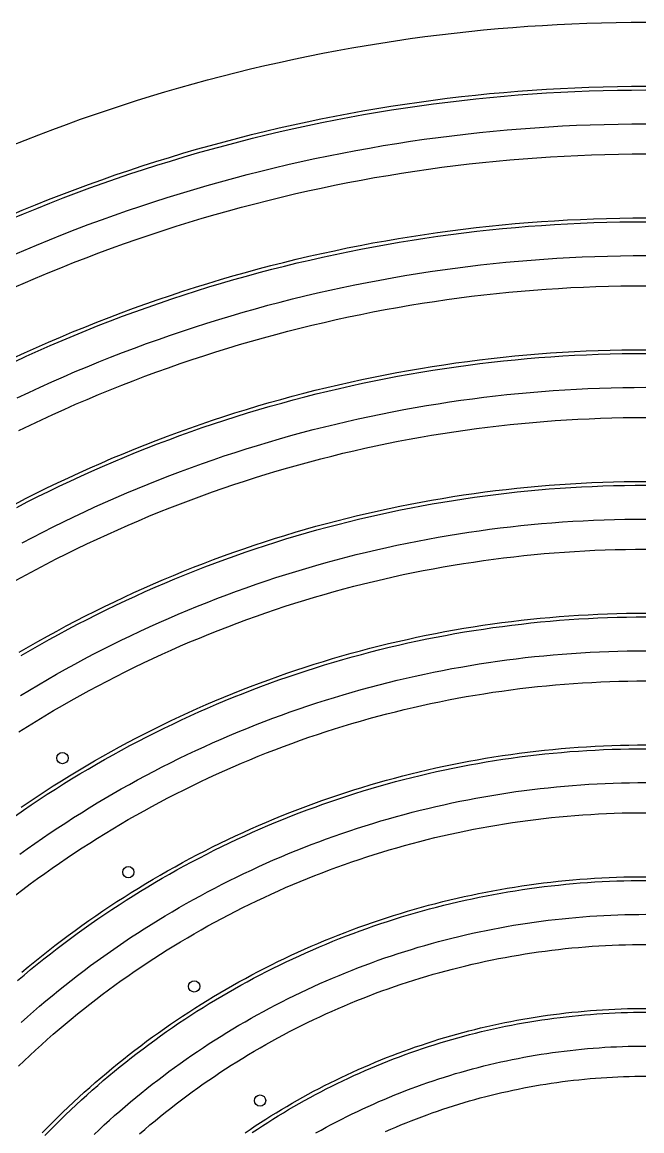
# Model space of a CAD drawing. Header units: metres. Extents: x 10 to 1210, y 10 to 2773.
# Drawn here: x 294.3 to 458.9, y 1537.5 to 1832 of the extents above; entities that cross this region are included whole.
import ezdxf

# ---------------------------------------------------------------- set-up
doc = ezdxf.new("R2010")
doc.units = ezdxf.units.M
for name, color, linetype in [('ACIKLIK', 5, 'Continuous'), ('ASKI_DELIK', 6, 'Continuous'), ('CAM_SABLON', 4, 'Continuous'), ('DIS_KENAR_V91_Z3', 1, 'Continuous'), ('LAMBA_T4_Z4', 3, 'Continuous')]:
    doc.layers.add(name, color=color, linetype=linetype)

msp = doc.modelspace()

# ---------------------------------------------------------------- linework, layer by layer
at = {"layer": 'ACIKLIK'}
for points in [[(291.33, 1769.92), (294.72, 1771.37), (298.13, 1772.8), (301.54, 1774.2), (304.97, 1775.57), (308.41, 1776.9), (311.86, 1778.21), (315.33, 1779.49), (318.8, 1780.74), (322.28, 1781.95), (325.78, 1783.14), (329.29, 1784.3), (332.8, 1785.42), (336.33, 1786.52), (339.86, 1787.58), (343.41, 1788.61), (346.96, 1789.62), (350.52, 1790.59), (354.09, 1791.53), (357.67, 1792.43), (361.25, 1793.31), (364.85, 1794.16), (368.45, 1794.97), (372.05, 1795.76), (375.67, 1796.51), (379.29, 1797.23), (382.91, 1797.92), (386.55, 1798.57), (390.18, 1799.2), (393.83, 1799.79), (397.48, 1800.35), (401.13, 1800.88), (404.79, 1801.38), (408.45, 1801.85), (412.12, 1802.28), (415.78, 1802.68), (419.46, 1803.05), (423.13, 1803.39), (426.81, 1803.7), (430.49, 1803.97), (434.18, 1804.21), (437.86, 1804.42), (441.55, 1804.6), (445.24, 1804.74), (448.93, 1804.85), (452.62, 1804.94), (456.31, 1804.98), (460, 1805)], [(292.96, 1732.2), (296.02, 1733.65), (299.1, 1735.06), (302.19, 1736.46), (305.29, 1737.82), (308.4, 1739.16), (311.52, 1740.47), (314.65, 1741.75), (317.8, 1743), (320.95, 1744.23), (324.12, 1745.43), (327.3, 1746.6), (330.48, 1747.74), (333.68, 1748.86), (336.89, 1749.95), (340.1, 1751.01), (343.33, 1752.04), (346.56, 1753.05), (349.8, 1754.02), (353.05, 1754.97), (356.31, 1755.89), (359.58, 1756.78), (362.85, 1757.64), (366.13, 1758.47), (369.42, 1759.28), (372.72, 1760.06), (376.02, 1760.8), (379.33, 1761.52), (382.65, 1762.21), (385.97, 1762.87), (389.29, 1763.5), (392.62, 1764.11), (395.96, 1764.68), (399.3, 1765.22), (402.65, 1765.74), (406, 1766.22), (409.36, 1766.68), (412.71, 1767.11), (416.08, 1767.51), (419.44, 1767.87), (422.81, 1768.21), (426.18, 1768.52), (429.56, 1768.8), (432.93, 1769.05), (436.31, 1769.28), (439.69, 1769.47), (443.08, 1769.63), (446.46, 1769.76), (449.84, 1769.87), (453.23, 1769.94), (456.61, 1769.98), (460, 1770)], [(294.28, 1693.68), (297, 1695.11), (299.74, 1696.53), (302.49, 1697.91), (305.26, 1699.27), (308.03, 1700.61), (310.82, 1701.93), (313.61, 1703.22), (316.42, 1704.48), (319.24, 1705.72), (322.07, 1706.94), (324.91, 1708.13), (327.76, 1709.3), (330.63, 1710.44), (333.5, 1711.55), (336.38, 1712.65), (339.27, 1713.71), (342.17, 1714.75), (345.07, 1715.77), (347.99, 1716.76), (350.92, 1717.72), (353.85, 1718.66), (356.79, 1719.58), (359.74, 1720.46), (362.7, 1721.33), (365.66, 1722.16), (368.64, 1722.97), (371.62, 1723.76), (374.6, 1724.51), (377.59, 1725.25), (380.59, 1725.95), (383.6, 1726.63), (386.61, 1727.29), (389.62, 1727.91), (392.64, 1728.51), (395.67, 1729.09), (398.7, 1729.64), (401.74, 1730.16), (404.78, 1730.65), (407.82, 1731.12), (410.87, 1731.56), (413.92, 1731.98), (416.98, 1732.37), (420.04, 1732.73), (423.1, 1733.07), (426.17, 1733.37), (429.23, 1733.66), (432.3, 1733.91), (435.38, 1734.14), (438.45, 1734.34), (441.53, 1734.52), (444.6, 1734.66), (447.68, 1734.78), (450.76, 1734.88), (453.84, 1734.95), (456.92, 1734.99), (460, 1735)], [(293.85, 1653.14), (296.22, 1654.58), (298.6, 1656), (301, 1657.4), (303.41, 1658.77), (305.83, 1660.13), (308.26, 1661.46), (310.71, 1662.78), (313.16, 1664.07), (315.63, 1665.34), (318.11, 1666.59), (320.6, 1667.82), (323.1, 1669.02), (325.61, 1670.21), (328.13, 1671.37), (330.66, 1672.51), (333.2, 1673.62), (335.75, 1674.72), (338.31, 1675.79), (340.88, 1676.84), (343.45, 1677.87), (346.04, 1678.88), (348.63, 1679.86), (351.24, 1680.82), (353.85, 1681.76), (356.47, 1682.67), (359.1, 1683.57), (361.73, 1684.44), (364.38, 1685.28), (367.03, 1686.1), (369.68, 1686.9), (372.35, 1687.68), (375.02, 1688.43), (377.7, 1689.16), (380.38, 1689.87), (383.07, 1690.55), (385.76, 1691.21), (388.47, 1691.85), (391.17, 1692.46), (393.88, 1693.05), (396.6, 1693.62), (399.32, 1694.16), (402.05, 1694.67), (404.78, 1695.17), (407.51, 1695.64), (410.25, 1696.08), (413, 1696.51), (415.74, 1696.9), (418.49, 1697.28), (421.25, 1697.63), (424, 1697.96), (426.76, 1698.26), (429.52, 1698.54), (432.28, 1698.79), (435.05, 1699.02), (437.82, 1699.23), (440.59, 1699.41), (443.36, 1699.56), (446.13, 1699.7), (448.9, 1699.81), (451.68, 1699.89), (454.45, 1699.95), (457.22, 1699.99), (460, 1700)], [(293.66, 1610.95), (295.66, 1612.39), (297.68, 1613.82), (299.71, 1615.23), (301.75, 1616.62), (303.8, 1617.99), (305.87, 1619.34), (307.94, 1620.68), (310.03, 1622), (312.13, 1623.3), (314.24, 1624.58), (316.37, 1625.84), (318.5, 1627.08), (320.64, 1628.31), (322.8, 1629.52), (324.96, 1630.71), (327.14, 1631.87), (329.33, 1633.02), (331.52, 1634.15), (333.73, 1635.27), (335.94, 1636.36), (338.17, 1637.43), (340.4, 1638.48), (342.64, 1639.52), (344.89, 1640.53), (347.15, 1641.53), (349.42, 1642.5), (351.7, 1643.46), (353.99, 1644.39), (356.28, 1645.31), (358.58, 1646.2), (360.89, 1647.08), (363.21, 1647.93), (365.53, 1648.77), (367.86, 1649.58), (370.2, 1650.38), (372.55, 1651.15), (374.9, 1651.9), (377.26, 1652.63), (379.62, 1653.35), (381.99, 1654.04), (384.37, 1654.71), (386.75, 1655.36), (389.14, 1655.99), (391.54, 1656.59), (393.94, 1657.18), (396.34, 1657.75), (398.75, 1658.29), (401.16, 1658.82), (403.58, 1659.32), (406, 1659.8), (408.43, 1660.26), (410.86, 1660.7), (413.29, 1661.12), (415.73, 1661.52), (418.17, 1661.89), (420.61, 1662.25), (423.06, 1662.58), (425.51, 1662.89), (427.96, 1663.18), (430.42, 1663.45), (432.88, 1663.7), (435.33, 1663.92), (437.8, 1664.13), (440.26, 1664.31), (442.72, 1664.47), (445.19, 1664.61), (447.66, 1664.73), (450.12, 1664.83), (452.59, 1664.9), (455.06, 1664.96), (457.53, 1664.99), (460, 1665)], [(294.06, 1566.3), (295.67, 1567.74), (297.3, 1569.17), (298.94, 1570.58), (300.59, 1571.98), (302.25, 1573.36), (303.93, 1574.73), (305.62, 1576.09), (307.32, 1577.43), (309.03, 1578.75), (310.75, 1580.06), (312.48, 1581.36), (314.23, 1582.64), (315.99, 1583.9), (317.75, 1585.15), (319.53, 1586.38), (321.32, 1587.6), (323.12, 1588.8), (324.93, 1589.99), (326.75, 1591.16), (328.58, 1592.32), (330.42, 1593.45), (332.27, 1594.58), (334.13, 1595.68), (336, 1596.77), (337.88, 1597.85), (339.77, 1598.91), (341.66, 1599.95), (343.57, 1600.97), (345.49, 1601.98), (347.41, 1602.97), (349.34, 1603.94), (351.28, 1604.9), (353.23, 1605.84), (355.19, 1606.76), (357.16, 1607.67), (359.13, 1608.56), (361.11, 1609.43), (363.1, 1610.28), (365.09, 1611.12), (367.1, 1611.94), (369.11, 1612.74), (371.12, 1613.53), (373.15, 1614.29), (375.18, 1615.04), (377.22, 1615.77), (379.26, 1616.49), (381.31, 1617.18), (383.36, 1617.86), (385.43, 1618.52), (387.49, 1619.16), (389.56, 1619.79), (391.64, 1620.39), (393.72, 1620.98), (395.81, 1621.55), (397.91, 1622.1), (400, 1622.63), (402.11, 1623.15), (404.21, 1623.64), (406.32, 1624.12), (408.44, 1624.58), (410.56, 1625.02), (412.68, 1625.44), (414.81, 1625.85), (416.94, 1626.23), (419.07, 1626.6), (421.2, 1626.95), (423.34, 1627.28), (425.49, 1627.59), (427.63, 1627.88), (429.78, 1628.15), (431.93, 1628.41), (434.08, 1628.64), (436.23, 1628.86), (438.39, 1629.06), (440.54, 1629.24), (442.7, 1629.4), (444.86, 1629.54), (447.02, 1629.66), (449.18, 1629.76), (451.34, 1629.85), (453.51, 1629.91), (455.67, 1629.96), (457.84, 1629.99), (460, 1630)], [(313.38, 1536.5), (314.73, 1537.78), (316.1, 1539.04), (317.48, 1540.29), (318.86, 1541.53), (320.26, 1542.75), (321.67, 1543.97), (323.09, 1545.17), (324.52, 1546.36), (325.95, 1547.53), (327.4, 1548.7), (328.86, 1549.85), (330.33, 1550.98), (331.81, 1552.11), (333.3, 1553.22), (334.8, 1554.32), (336.31, 1555.41), (337.83, 1556.48), (339.36, 1557.54), (340.89, 1558.58), (342.44, 1559.62), (343.99, 1560.64), (345.56, 1561.64), (347.13, 1562.63), (348.71, 1563.61), (350.3, 1564.58), (351.89, 1565.53), (353.5, 1566.46), (355.11, 1567.39), (356.74, 1568.29), (358.37, 1569.19), (360, 1570.07), (361.65, 1570.93), (363.3, 1571.78), (364.96, 1572.62), (366.63, 1573.44), (368.3, 1574.25), (369.98, 1575.04), (371.67, 1575.82), (373.37, 1576.58), (375.07, 1577.33), (376.77, 1578.07), (378.49, 1578.79), (380.21, 1579.49), (381.94, 1580.18), (383.67, 1580.85), (385.41, 1581.51), (387.15, 1582.15), (388.9, 1582.78), (390.65, 1583.4), (392.41, 1583.99), (394.18, 1584.57), (395.95, 1585.14), (397.72, 1585.69), (399.5, 1586.23), (401.29, 1586.75), (403.08, 1587.25), (404.87, 1587.74), (406.67, 1588.22), (408.47, 1588.67), (410.28, 1589.11), (412.09, 1589.54), (413.9, 1589.95), (415.71, 1590.35), (417.53, 1590.72), (419.36, 1591.09), (421.18, 1591.43), (423.01, 1591.76), (424.84, 1592.08), (426.68, 1592.38), (428.52, 1592.66), (430.36, 1592.93), (432.2, 1593.18), (434.04, 1593.41), (435.89, 1593.63), (437.74, 1593.83), (439.58, 1594.02), (441.44, 1594.19), (443.29, 1594.34), (445.14, 1594.48), (447, 1594.6), (448.85, 1594.71), (450.71, 1594.8), (452.57, 1594.87), (454.42, 1594.93), (456.28, 1594.97), (458.14, 1594.99), (460, 1595)], [(372.35, 1536.92), (373.7, 1537.68), (375.07, 1538.43), (376.43, 1539.16), (377.81, 1539.89), (379.19, 1540.6), (380.58, 1541.3), (381.97, 1541.99), (383.37, 1542.66), (384.77, 1543.32), (386.18, 1543.97), (387.6, 1544.61), (389.02, 1545.24), (390.45, 1545.85), (391.88, 1546.45), (393.32, 1547.04), (394.76, 1547.61), (396.21, 1548.18), (397.66, 1548.73), (399.12, 1549.27), (400.58, 1549.79), (402.05, 1550.3), (403.52, 1550.8), (405, 1551.29), (406.47, 1551.76), (407.96, 1552.22), (409.45, 1552.67), (410.94, 1553.1), (412.43, 1553.53), (413.93, 1553.93), (415.43, 1554.33), (416.94, 1554.71), (418.45, 1555.08), (419.96, 1555.44), (421.47, 1555.78), (422.99, 1556.11), (424.51, 1556.43), (426.04, 1556.73), (427.56, 1557.02), (429.09, 1557.3), (430.62, 1557.56), (432.15, 1557.81), (433.69, 1558.04), (435.23, 1558.27), (436.77, 1558.48), (438.31, 1558.67), (439.85, 1558.86), (441.39, 1559.02), (442.94, 1559.18), (444.49, 1559.32), (446.03, 1559.45), (447.58, 1559.57), (449.13, 1559.67), (450.68, 1559.76), (452.24, 1559.83), (453.79, 1559.89), (455.34, 1559.94), (456.89, 1559.97), (458.45, 1559.99), (460, 1560)]]:
    msp.add_lwpolyline(points, dxfattribs=at)
at = {"layer": 'ASKI_DELIK'}
for centre in [(305, 1636.51), (322.5, 1606.19), (340, 1575.86), (357.5, 1545.53)]:
    msp.add_circle(centre, 1.5, dxfattribs=at)
at = {"layer": 'CAM_SABLON'}
for points in [[(291.2, 1779.66), (294.68, 1781.12), (298.17, 1782.54), (301.67, 1783.94), (305.19, 1785.31), (308.71, 1786.64), (312.25, 1787.95), (315.8, 1789.22), (319.35, 1790.46), (322.92, 1791.68), (326.5, 1792.86), (330.1, 1794.01), (333.7, 1795.12), (337.31, 1796.21), (340.92, 1797.26), (344.55, 1798.29), (348.19, 1799.28), (351.84, 1800.24), (355.49, 1801.17), (359.15, 1802.06), (362.82, 1802.93), (366.5, 1803.76), (370.18, 1804.56), (373.87, 1805.33), (377.57, 1806.06), (381.27, 1806.77), (384.98, 1807.44), (388.7, 1808.08), (392.42, 1808.68), (396.15, 1809.25), (399.88, 1809.8), (403.61, 1810.3), (407.35, 1810.78), (411.1, 1811.22), (414.84, 1811.63), (418.59, 1812.01), (422.35, 1812.36), (426.11, 1812.67), (429.87, 1812.95), (433.63, 1813.19), (437.39, 1813.41), (441.16, 1813.59), (444.92, 1813.74), (448.69, 1813.85), (452.46, 1813.93), (456.23, 1813.98), (460, 1814)], [(292.22, 1741.8), (295.37, 1743.25), (298.53, 1744.68), (301.7, 1746.07), (304.88, 1747.44), (308.07, 1748.78), (311.28, 1750.09), (314.5, 1751.38), (317.73, 1752.63), (320.97, 1753.86), (324.22, 1755.06), (327.48, 1756.23), (330.75, 1757.37), (334.03, 1758.48), (337.32, 1759.57), (340.62, 1760.63), (343.93, 1761.65), (347.25, 1762.65), (350.57, 1763.62), (353.91, 1764.56), (357.25, 1765.47), (360.6, 1766.35), (363.96, 1767.21), (367.32, 1768.03), (370.69, 1768.82), (374.07, 1769.59), (377.46, 1770.32), (380.85, 1771.03), (384.25, 1771.71), (387.65, 1772.35), (391.06, 1772.97), (394.48, 1773.56), (397.9, 1774.11), (401.32, 1774.64), (404.75, 1775.14), (408.18, 1775.6), (411.62, 1776.04), (415.06, 1776.45), (418.5, 1776.83), (421.95, 1777.17), (425.4, 1777.49), (428.85, 1777.78), (432.31, 1778.03), (435.76, 1778.26), (439.22, 1778.46), (442.68, 1778.62), (446.14, 1778.76), (449.61, 1778.86), (453.07, 1778.94), (456.54, 1778.98), (460, 1779)], [(292.85, 1703.1), (295.66, 1704.54), (298.48, 1705.97), (301.31, 1707.36), (304.16, 1708.74), (307.01, 1710.08), (309.88, 1711.41), (312.76, 1712.7), (315.65, 1713.98), (318.56, 1715.22), (321.47, 1716.44), (324.39, 1717.64), (327.33, 1718.81), (330.27, 1719.96), (333.22, 1721.08), (336.19, 1722.17), (339.16, 1723.24), (342.14, 1724.28), (345.14, 1725.29), (348.14, 1726.28), (351.14, 1727.25), (354.16, 1728.18), (357.19, 1729.09), (360.22, 1729.98), (363.26, 1730.83), (366.31, 1731.66), (369.36, 1732.47), (372.42, 1733.25), (375.49, 1734), (378.57, 1734.72), (381.65, 1735.42), (384.74, 1736.09), (387.83, 1736.73), (390.93, 1737.35), (394.03, 1737.94), (397.14, 1738.5), (400.25, 1739.04), (403.37, 1739.54), (406.49, 1740.02), (409.62, 1740.48), (412.75, 1740.9), (415.88, 1741.3), (419.02, 1741.67), (422.16, 1742.02), (425.3, 1742.33), (428.45, 1742.62), (431.6, 1742.88), (434.75, 1743.12), (437.9, 1743.32), (441.05, 1743.5), (444.21, 1743.66), (447.37, 1743.78), (450.52, 1743.88), (453.68, 1743.94), (456.84, 1743.99), (460, 1744)], [(294.04, 1663.75), (296.5, 1665.19), (298.98, 1666.61), (301.47, 1668), (303.97, 1669.37), (306.48, 1670.72), (309.01, 1672.05), (311.55, 1673.36), (314.09, 1674.64), (316.65, 1675.91), (319.22, 1677.15), (321.8, 1678.36), (324.4, 1679.56), (327, 1680.73), (329.61, 1681.88), (332.23, 1683), (334.86, 1684.11), (337.5, 1685.19), (340.15, 1686.25), (342.81, 1687.28), (345.48, 1688.29), (348.16, 1689.28), (350.85, 1690.24), (353.54, 1691.18), (356.24, 1692.1), (358.95, 1693), (361.67, 1693.87), (364.39, 1694.71), (367.13, 1695.53), (369.87, 1696.33), (372.61, 1697.11), (375.37, 1697.86), (378.13, 1698.58), (380.89, 1699.29), (383.66, 1699.96), (386.44, 1700.62), (389.22, 1701.25), (392.01, 1701.85), (394.81, 1702.44), (397.61, 1702.99), (400.41, 1703.52), (403.22, 1704.03), (406.03, 1704.52), (408.85, 1704.97), (411.67, 1705.41), (414.49, 1705.82), (417.32, 1706.2), (420.15, 1706.56), (422.98, 1706.9), (425.82, 1707.21), (428.66, 1707.49), (431.5, 1707.76), (434.34, 1707.99), (437.19, 1708.2), (440.04, 1708.39), (442.89, 1708.55), (445.74, 1708.69), (448.59, 1708.8), (451.44, 1708.89), (454.29, 1708.95), (457.15, 1708.99), (460, 1709)], [(292.52, 1621.19), (294.61, 1622.64), (296.72, 1624.08), (298.83, 1625.49), (300.97, 1626.89), (303.11, 1628.27), (305.26, 1629.63), (307.43, 1630.97), (309.61, 1632.29), (311.8, 1633.6), (314, 1634.88), (316.21, 1636.14), (318.44, 1637.39), (320.67, 1638.61), (322.91, 1639.82), (325.17, 1641.01), (327.43, 1642.17), (329.71, 1643.32), (332, 1644.45), (334.29, 1645.55), (336.6, 1646.64), (338.91, 1647.71), (341.23, 1648.76), (343.57, 1649.78), (345.91, 1650.79), (348.26, 1651.77), (350.61, 1652.74), (352.98, 1653.68), (355.36, 1654.61), (357.74, 1655.51), (360.13, 1656.39), (362.53, 1657.25), (364.93, 1658.09), (367.35, 1658.91), (369.77, 1659.71), (372.19, 1660.49), (374.63, 1661.24), (377.07, 1661.98), (379.51, 1662.69), (381.97, 1663.38), (384.42, 1664.05), (386.89, 1664.7), (389.36, 1665.33), (391.83, 1665.93), (394.31, 1666.52), (396.8, 1667.08), (399.29, 1667.62), (401.78, 1668.14), (404.28, 1668.63), (406.79, 1669.11), (409.29, 1669.56), (411.81, 1670), (414.32, 1670.4), (416.84, 1670.79), (419.36, 1671.16), (421.89, 1671.5), (424.41, 1671.82), (426.94, 1672.12), (429.48, 1672.4), (432.01, 1672.66), (434.55, 1672.89), (437.09, 1673.1), (439.63, 1673.29), (442.17, 1673.46), (444.72, 1673.6), (447.26, 1673.72), (449.81, 1673.82), (452.36, 1673.9), (454.9, 1673.96), (457.45, 1673.99), (460, 1674)], [(293.09, 1577.42), (294.8, 1578.87), (296.53, 1580.31), (298.26, 1581.73), (300.01, 1583.13), (301.78, 1584.52), (303.55, 1585.89), (305.33, 1587.25), (307.13, 1588.59), (308.94, 1589.92), (310.76, 1591.23), (312.59, 1592.52), (314.43, 1593.8), (316.29, 1595.06), (318.15, 1596.31), (320.03, 1597.54), (321.91, 1598.75), (323.81, 1599.95), (325.72, 1601.13), (327.64, 1602.29), (329.56, 1603.44), (331.5, 1604.57), (333.45, 1605.68), (335.4, 1606.78), (337.37, 1607.86), (339.35, 1608.92), (341.33, 1609.96), (343.32, 1610.99), (345.33, 1612), (347.34, 1612.99), (349.36, 1613.96), (351.39, 1614.92), (353.42, 1615.86), (355.47, 1616.78), (357.52, 1617.68), (359.58, 1618.57), (361.65, 1619.44), (363.73, 1620.29), (365.81, 1621.12), (367.9, 1621.93), (370, 1622.72), (372.1, 1623.5), (374.21, 1624.26), (376.33, 1625), (378.45, 1625.72), (380.58, 1626.42), (382.72, 1627.11), (384.86, 1627.77), (387.01, 1628.42), (389.16, 1629.04), (391.32, 1629.65), (393.48, 1630.24), (395.65, 1630.81), (397.83, 1631.37), (400, 1631.9), (402.19, 1632.41), (404.38, 1632.91), (406.57, 1633.38), (408.76, 1633.84), (410.96, 1634.28), (413.17, 1634.7), (415.37, 1635.1), (417.58, 1635.48), (419.8, 1635.84), (422.01, 1636.18), (424.23, 1636.5), (426.45, 1636.8), (428.68, 1637.08), (430.91, 1637.35), (433.14, 1637.59), (435.37, 1637.82), (437.6, 1638.02), (439.84, 1638.21), (442.07, 1638.37), (444.31, 1638.52), (446.55, 1638.65), (448.79, 1638.76), (451.03, 1638.84), (453.27, 1638.91), (455.51, 1638.96), (457.76, 1638.99), (460, 1639)], [(300.31, 1536.21), (301.66, 1537.6), (303.02, 1538.98), (304.4, 1540.34), (305.79, 1541.69), (307.19, 1543.03), (308.6, 1544.36), (310.02, 1545.68), (311.45, 1546.98), (312.9, 1548.27), (314.36, 1549.55), (315.82, 1550.81), (317.3, 1552.06), (318.79, 1553.3), (320.29, 1554.53), (321.8, 1555.74), (323.32, 1556.94), (324.86, 1558.12), (326.4, 1559.3), (327.95, 1560.46), (329.51, 1561.6), (331.08, 1562.73), (332.67, 1563.85), (334.26, 1564.96), (335.86, 1566.05), (337.47, 1567.12), (339.09, 1568.18), (340.72, 1569.23), (342.36, 1570.27), (344.01, 1571.29), (345.66, 1572.29), (347.33, 1573.28), (349, 1574.26), (350.68, 1575.22), (352.37, 1576.17), (354.07, 1577.1), (355.78, 1578.01), (357.49, 1578.92), (359.21, 1579.8), (360.94, 1580.68), (362.68, 1581.53), (364.43, 1582.37), (366.18, 1583.2), (367.94, 1584.01), (369.7, 1584.81), (371.48, 1585.59), (373.26, 1586.35), (375.04, 1587.1), (376.84, 1587.83), (378.64, 1588.55), (380.44, 1589.25), (382.25, 1589.94), (384.07, 1590.61), (385.89, 1591.27), (387.72, 1591.9), (389.56, 1592.53), (391.4, 1593.13), (393.24, 1593.72), (395.09, 1594.3), (396.95, 1594.86), (398.81, 1595.4), (400.67, 1595.93), (402.54, 1596.44), (404.42, 1596.93), (406.29, 1597.41), (408.18, 1597.87), (410.06, 1598.31), (411.95, 1598.74), (413.84, 1599.15), (415.74, 1599.54), (417.64, 1599.92), (419.54, 1600.28), (421.45, 1600.63), (423.36, 1600.96), (425.27, 1601.27), (427.19, 1601.56), (429.1, 1601.84), (431.02, 1602.1), (432.95, 1602.35), (434.87, 1602.57), (436.79, 1602.78), (438.72, 1602.98), (440.65, 1603.16), (442.58, 1603.32), (444.51, 1603.46), (446.45, 1603.59), (448.38, 1603.7), (450.32, 1603.79), (452.25, 1603.86), (454.19, 1603.92), (456.13, 1603.97), (458.06, 1603.99), (460, 1604)], [(355.43, 1537.03), (356.79, 1537.94), (358.15, 1538.83), (359.53, 1539.71), (360.91, 1540.58), (362.29, 1541.44), (363.69, 1542.29), (365.09, 1543.12), (366.5, 1543.95), (367.92, 1544.76), (369.34, 1545.55), (370.77, 1546.34), (372.21, 1547.11), (373.65, 1547.87), (375.1, 1548.62), (376.56, 1549.35), (378.02, 1550.07), (379.49, 1550.78), (380.97, 1551.48), (382.45, 1552.16), (383.94, 1552.83), (385.43, 1553.49), (386.93, 1554.13), (388.44, 1554.77), (389.95, 1555.38), (391.46, 1555.99), (392.99, 1556.58), (394.51, 1557.16), (396.04, 1557.72), (397.58, 1558.27), (399.12, 1558.81), (400.66, 1559.34), (402.21, 1559.85), (403.77, 1560.34), (405.33, 1560.83), (406.89, 1561.3), (408.46, 1561.76), (410.03, 1562.2), (411.6, 1562.63), (413.18, 1563.04), (414.76, 1563.45), (416.35, 1563.83), (417.93, 1564.21), (419.53, 1564.57), (421.12, 1564.91), (422.72, 1565.25), (424.32, 1565.56), (425.92, 1565.87), (427.53, 1566.16), (429.14, 1566.44), (430.75, 1566.7), (432.36, 1566.95), (433.97, 1567.18), (435.59, 1567.4), (437.21, 1567.61), (438.83, 1567.8), (440.45, 1567.98), (442.08, 1568.14), (443.7, 1568.29), (445.33, 1568.42), (446.96, 1568.54), (448.58, 1568.65), (450.21, 1568.74), (451.84, 1568.82), (453.47, 1568.89), (455.1, 1568.94), (456.74, 1568.97), (458.37, 1568.99), (460, 1569)]]:
    msp.add_lwpolyline(points, dxfattribs=at)
at = {"layer": 'DIS_KENAR_V91_Z3'}
for points in [[(291.43, 1799.23), (295.07, 1800.69), (298.73, 1802.11), (302.41, 1803.5), (306.09, 1804.86), (309.79, 1806.19), (313.49, 1807.48), (317.21, 1808.75), (320.94, 1809.98), (324.68, 1811.17), (328.43, 1812.34), (332.19, 1813.47), (335.96, 1814.57), (339.74, 1815.63), (343.53, 1816.67), (347.33, 1817.67), (351.14, 1818.63), (354.95, 1819.57), (358.77, 1820.47), (362.6, 1821.33), (366.44, 1822.17), (370.28, 1822.97), (374.14, 1823.73), (377.99, 1824.46), (381.86, 1825.16), (385.73, 1825.83), (389.6, 1826.46), (393.49, 1827.06), (397.37, 1827.62), (401.26, 1828.15), (405.16, 1828.65), (409.06, 1829.11), (412.96, 1829.53), (416.87, 1829.93), (420.78, 1830.29), (424.69, 1830.61), (428.61, 1830.9), (432.53, 1831.16), (436.45, 1831.38), (440.37, 1831.57), (444.3, 1831.73), (448.22, 1831.85), (452.15, 1831.93), (456.07, 1831.98), (460, 1832)], [(291.2, 1761.12), (294.52, 1762.58), (297.85, 1764.01), (301.19, 1765.41), (304.54, 1766.78), (307.9, 1768.12), (311.28, 1769.44), (314.66, 1770.72), (318.06, 1771.97), (321.47, 1773.2), (324.89, 1774.39), (328.32, 1775.55), (331.76, 1776.69), (335.21, 1777.79), (338.67, 1778.87), (342.13, 1779.91), (345.61, 1780.92), (349.1, 1781.91), (352.59, 1782.86), (356.09, 1783.78), (359.6, 1784.67), (363.12, 1785.53), (366.65, 1786.36), (370.18, 1787.16), (373.72, 1787.93), (377.26, 1788.67), (380.81, 1789.38), (384.37, 1790.05), (387.94, 1790.7), (391.51, 1791.31), (395.08, 1791.89), (398.66, 1792.44), (402.24, 1792.96), (405.83, 1793.45), (409.42, 1793.91), (413.02, 1794.33), (416.62, 1794.73), (420.22, 1795.09), (423.83, 1795.42), (427.44, 1795.72), (431.05, 1795.99), (434.66, 1796.23), (438.28, 1796.43), (441.9, 1796.61), (445.52, 1796.75), (449.14, 1796.86), (452.76, 1796.94), (456.38, 1796.98), (460, 1797)], [(293.42, 1723.54), (296.41, 1724.98), (299.41, 1726.4), (302.42, 1727.79), (305.44, 1729.15), (308.48, 1730.48), (311.52, 1731.79), (314.58, 1733.07), (317.65, 1734.33), (320.73, 1735.56), (323.82, 1736.76), (326.92, 1737.94), (330.03, 1739.08), (333.15, 1740.2), (336.28, 1741.3), (339.42, 1742.36), (342.57, 1743.4), (345.73, 1744.41), (348.9, 1745.4), (352.07, 1746.35), (355.26, 1747.28), (358.45, 1748.18), (361.65, 1749.05), (364.86, 1749.9), (368.07, 1750.71), (371.29, 1751.5), (374.52, 1752.26), (377.75, 1752.99), (380.99, 1753.7), (384.24, 1754.37), (387.49, 1755.02), (390.75, 1755.64), (394.01, 1756.23), (397.28, 1756.79), (400.55, 1757.32), (403.83, 1757.83), (407.11, 1758.3), (410.4, 1758.75), (413.69, 1759.17), (416.98, 1759.56), (420.28, 1759.92), (423.58, 1760.25), (426.88, 1760.55), (430.19, 1760.83), (433.49, 1761.07), (436.8, 1761.29), (440.11, 1761.48), (443.42, 1761.64), (446.74, 1761.77), (450.05, 1761.87), (453.37, 1761.94), (456.68, 1761.99), (460, 1762)], [(292.74, 1683.74), (295.38, 1685.19), (298.03, 1686.62), (300.7, 1688.02), (303.37, 1689.4), (306.06, 1690.75), (308.76, 1692.08), (311.47, 1693.39), (314.2, 1694.68), (316.93, 1695.94), (319.68, 1697.17), (322.43, 1698.39), (325.2, 1699.57), (327.97, 1700.74), (330.76, 1701.88), (333.56, 1702.99), (336.36, 1704.09), (339.18, 1705.15), (342, 1706.19), (344.84, 1707.21), (347.68, 1708.2), (350.53, 1709.17), (353.39, 1710.11), (356.26, 1711.03), (359.13, 1711.93), (362.01, 1712.79), (364.91, 1713.64), (367.8, 1714.45), (370.71, 1715.24), (373.62, 1716.01), (376.54, 1716.75), (379.46, 1717.47), (382.39, 1718.16), (385.33, 1718.82), (388.27, 1719.46), (391.22, 1720.07), (394.17, 1720.66), (397.13, 1721.22), (400.09, 1721.76), (403.06, 1722.27), (406.03, 1722.75), (409.01, 1723.21), (411.99, 1723.64), (414.97, 1724.05), (417.96, 1724.43), (420.94, 1724.78), (423.94, 1725.11), (426.93, 1725.41), (429.93, 1725.69), (432.93, 1725.94), (435.93, 1726.16), (438.94, 1726.36), (441.94, 1726.53), (444.95, 1726.67), (447.96, 1726.79), (450.97, 1726.88), (453.98, 1726.95), (456.99, 1726.99), (460, 1727)], [(293.44, 1643.45), (295.73, 1644.89), (298.03, 1646.32), (300.34, 1647.72), (302.66, 1649.11), (305, 1650.47), (307.35, 1651.81), (309.71, 1653.13), (312.08, 1654.43), (314.46, 1655.71), (316.86, 1656.97), (319.26, 1658.21), (321.68, 1659.43), (324.1, 1660.63), (326.54, 1661.8), (328.99, 1662.96), (331.45, 1664.09), (333.91, 1665.2), (336.39, 1666.29), (338.87, 1667.36), (341.37, 1668.4), (343.87, 1669.43), (346.38, 1670.43), (348.91, 1671.41), (351.44, 1672.37), (353.97, 1673.3), (356.52, 1674.22), (359.07, 1675.11), (361.64, 1675.98), (364.2, 1676.83), (366.78, 1677.65), (369.36, 1678.45), (371.96, 1679.23), (374.55, 1679.99), (377.16, 1680.73), (379.77, 1681.44), (382.38, 1682.13), (385, 1682.79), (387.63, 1683.43), (390.27, 1684.05), (392.9, 1684.65), (395.55, 1685.23), (398.2, 1685.78), (400.85, 1686.3), (403.51, 1686.81), (406.17, 1687.29), (408.84, 1687.75), (411.51, 1688.18), (414.18, 1688.59), (416.86, 1688.98), (419.54, 1689.35), (422.22, 1689.69), (424.91, 1690.01), (427.6, 1690.3), (430.29, 1690.57), (432.98, 1690.82), (435.68, 1691.04), (438.38, 1691.24), (441.07, 1691.42), (443.78, 1691.58), (446.48, 1691.7), (449.18, 1691.81), (451.89, 1691.89), (454.59, 1691.95), (457.29, 1691.99), (460, 1692)], [(292.59, 1600.17), (294.5, 1601.62), (296.42, 1603.06), (298.36, 1604.48), (300.31, 1605.88), (302.27, 1607.27), (304.24, 1608.63), (306.22, 1609.99), (308.22, 1611.32), (310.22, 1612.63), (312.24, 1613.93), (314.27, 1615.21), (316.31, 1616.48), (318.36, 1617.72), (320.43, 1618.95), (322.5, 1620.16), (324.58, 1621.35), (326.68, 1622.52), (328.78, 1623.67), (330.9, 1624.81), (333.02, 1625.93), (335.15, 1627.03), (337.3, 1628.11), (339.45, 1629.17), (341.61, 1630.21), (343.78, 1631.23), (345.96, 1632.24), (348.15, 1633.23), (350.34, 1634.19), (352.55, 1635.14), (354.76, 1636.07), (356.98, 1636.98), (359.21, 1637.86), (361.45, 1638.73), (363.69, 1639.58), (365.94, 1640.42), (368.2, 1641.23), (370.47, 1642.02), (372.74, 1642.79), (375.02, 1643.54), (377.31, 1644.27), (379.6, 1644.98), (381.9, 1645.68), (384.2, 1646.35), (386.51, 1647), (388.82, 1647.63), (391.15, 1648.24), (393.47, 1648.83), (395.8, 1649.4), (398.14, 1649.95), (400.48, 1650.48), (402.82, 1650.99), (405.17, 1651.48), (407.53, 1651.95), (409.89, 1652.4), (412.25, 1652.82), (414.61, 1653.23), (416.98, 1653.61), (419.35, 1653.98), (421.73, 1654.32), (424.11, 1654.65), (426.49, 1654.95), (428.87, 1655.23), (431.25, 1655.49), (433.64, 1655.73), (436.03, 1655.95), (438.42, 1656.15), (440.82, 1656.33), (443.21, 1656.49), (445.61, 1656.62), (448, 1656.74), (450.4, 1656.83), (452.8, 1656.91), (455.2, 1656.96), (457.6, 1656.99), (460, 1657)], [(293.28, 1554.64), (294.79, 1556.09), (296.32, 1557.52), (297.86, 1558.95), (299.41, 1560.35), (300.97, 1561.75), (302.55, 1563.13), (304.13, 1564.5), (305.73, 1565.85), (307.34, 1567.19), (308.96, 1568.52), (310.6, 1569.83), (312.24, 1571.12), (313.9, 1572.4), (315.56, 1573.67), (317.24, 1574.93), (318.93, 1576.16), (320.63, 1577.39), (322.34, 1578.6), (324.06, 1579.79), (325.79, 1580.97), (327.54, 1582.13), (329.29, 1583.28), (331.05, 1584.41), (332.82, 1585.53), (334.6, 1586.63), (336.39, 1587.72), (338.19, 1588.79), (340, 1589.85), (341.82, 1590.89), (343.65, 1591.91), (345.48, 1592.92), (347.33, 1593.91), (349.18, 1594.88), (351.04, 1595.84), (352.91, 1596.78), (354.79, 1597.71), (356.68, 1598.62), (358.57, 1599.51), (360.47, 1600.39), (362.38, 1601.25), (364.3, 1602.09), (366.22, 1602.92), (368.16, 1603.73), (370.09, 1604.52), (372.04, 1605.3), (373.99, 1606.06), (375.95, 1606.8), (377.92, 1607.53), (379.89, 1608.23), (381.86, 1608.92), (383.85, 1609.6), (385.84, 1610.25), (387.83, 1610.89), (389.83, 1611.51), (391.84, 1612.12), (393.85, 1612.7), (395.86, 1613.27), (397.88, 1613.82), (399.91, 1614.36), (401.94, 1614.87), (403.97, 1615.37), (406.01, 1615.85), (408.05, 1616.31), (410.1, 1616.76), (412.15, 1617.18), (414.21, 1617.59), (416.26, 1617.98), (418.32, 1618.35), (420.39, 1618.71), (422.46, 1619.05), (424.53, 1619.36), (426.6, 1619.66), (428.67, 1619.95), (430.75, 1620.21), (432.83, 1620.46), (434.91, 1620.69), (437, 1620.9), (439.08, 1621.09), (441.17, 1621.26), (443.26, 1621.42), (445.35, 1621.55), (447.44, 1621.67), (449.53, 1621.77), (451.62, 1621.85), (453.72, 1621.92), (455.81, 1621.96), (457.91, 1621.99), (460, 1622)], [(325.51, 1536.72), (326.86, 1537.88), (328.23, 1539.04), (329.6, 1540.18), (330.99, 1541.31), (332.38, 1542.43), (333.79, 1543.54), (335.2, 1544.64), (336.63, 1545.72), (338.06, 1546.79), (339.5, 1547.85), (340.96, 1548.89), (342.42, 1549.93), (343.89, 1550.95), (345.37, 1551.95), (346.85, 1552.95), (348.35, 1553.93), (349.85, 1554.9), (351.37, 1555.85), (352.89, 1556.79), (354.42, 1557.72), (355.95, 1558.63), (357.5, 1559.54), (359.05, 1560.42), (360.61, 1561.3), (362.18, 1562.16), (363.76, 1563), (365.34, 1563.84), (366.93, 1564.66), (368.53, 1565.46), (370.13, 1566.25), (371.75, 1567.03), (373.36, 1567.79), (374.99, 1568.54), (376.62, 1569.28), (378.26, 1570), (379.9, 1570.7), (381.55, 1571.4), (383.21, 1572.07), (384.87, 1572.74), (386.53, 1573.38), (388.21, 1574.02), (389.89, 1574.64), (391.57, 1575.24), (393.26, 1575.83), (394.95, 1576.41), (396.65, 1576.97), (398.36, 1577.51), (400.06, 1578.04), (401.78, 1578.56), (403.49, 1579.06), (405.22, 1579.54), (406.94, 1580.01), (408.67, 1580.47), (410.41, 1580.91), (412.14, 1581.34), (413.89, 1581.75), (415.63, 1582.14), (417.38, 1582.52), (419.13, 1582.88), (420.88, 1583.23), (422.64, 1583.57), (424.4, 1583.89), (426.17, 1584.19), (427.93, 1584.48), (429.7, 1584.75), (431.47, 1585), (433.24, 1585.25), (435.02, 1585.47), (436.79, 1585.68), (438.57, 1585.88), (440.35, 1586.06), (442.13, 1586.22), (443.92, 1586.37), (445.7, 1586.5), (447.49, 1586.62), (449.27, 1586.72), (451.06, 1586.8), (452.85, 1586.88), (454.63, 1586.93), (456.42, 1586.97), (458.21, 1586.99), (460, 1587)], [(390.85, 1537.3), (392.21, 1537.9), (393.58, 1538.49), (394.94, 1539.06), (396.32, 1539.62), (397.69, 1540.17), (399.08, 1540.71), (400.46, 1541.23), (401.86, 1541.75), (403.25, 1542.25), (404.65, 1542.74), (406.06, 1543.22), (407.47, 1543.68), (408.88, 1544.13), (410.3, 1544.57), (411.72, 1545), (413.14, 1545.41), (414.57, 1545.82), (416, 1546.21), (417.44, 1546.59), (418.87, 1546.95), (420.31, 1547.3), (421.76, 1547.64), (423.21, 1547.97), (424.66, 1548.29), (426.11, 1548.59), (427.56, 1548.88), (429.02, 1549.15), (430.48, 1549.42), (431.94, 1549.67), (433.41, 1549.91), (434.87, 1550.13), (436.34, 1550.35), (437.81, 1550.55), (439.28, 1550.73), (440.76, 1550.91), (442.23, 1551.07), (443.71, 1551.22), (445.18, 1551.35), (446.66, 1551.48), (448.14, 1551.59), (449.62, 1551.68), (451.1, 1551.77), (452.58, 1551.84), (454.07, 1551.9), (455.55, 1551.94), (457.03, 1551.97), (458.52, 1551.99), (460, 1552)]]:
    msp.add_lwpolyline(points, dxfattribs=at)
at = {"layer": 'LAMBA_T4_Z4'}
for points in [[(290.81, 1780.58), (294.3, 1782.04), (297.8, 1783.47), (301.31, 1784.87), (304.83, 1786.24), (308.36, 1787.58), (311.91, 1788.89), (315.46, 1790.16), (319.03, 1791.41), (322.61, 1792.62), (326.2, 1793.81), (329.79, 1794.96), (333.4, 1796.08), (337.02, 1797.17), (340.65, 1798.23), (344.29, 1799.25), (347.93, 1800.25), (351.59, 1801.21), (355.25, 1802.14), (358.92, 1803.04), (362.6, 1803.9), (366.28, 1804.74), (369.97, 1805.54), (373.67, 1806.31), (377.38, 1807.04), (381.09, 1807.75), (384.81, 1808.42), (388.53, 1809.06), (392.26, 1809.67), (396, 1810.24), (399.74, 1810.79), (403.48, 1811.3), (407.23, 1811.77), (410.98, 1812.22), (414.74, 1812.63), (418.5, 1813.01), (422.26, 1813.35), (426.03, 1813.67), (429.8, 1813.95), (433.57, 1814.19), (437.34, 1814.41), (441.11, 1814.59), (444.89, 1814.74), (448.67, 1814.85), (452.44, 1814.93), (456.22, 1814.98), (460, 1815)], [(291.8, 1742.71), (294.95, 1744.16), (298.12, 1745.59), (301.3, 1746.99), (304.49, 1748.36), (307.69, 1749.7), (310.91, 1751.02), (314.13, 1752.31), (317.37, 1753.56), (320.62, 1754.8), (323.88, 1756), (327.14, 1757.17), (330.42, 1758.32), (333.71, 1759.43), (337.01, 1760.52), (340.32, 1761.58), (343.64, 1762.61), (346.96, 1763.61), (350.3, 1764.58), (353.64, 1765.52), (356.99, 1766.44), (360.35, 1767.32), (363.72, 1768.18), (367.09, 1769), (370.47, 1769.8), (373.86, 1770.57), (377.25, 1771.3), (380.65, 1772.01), (384.06, 1772.69), (387.47, 1773.34), (390.89, 1773.95), (394.31, 1774.54), (397.74, 1775.1), (401.17, 1775.63), (404.61, 1776.13), (408.05, 1776.59), (411.5, 1777.03), (414.95, 1777.44), (418.4, 1777.82), (421.85, 1778.17), (425.31, 1778.49), (428.77, 1778.77), (432.24, 1779.03), (435.7, 1779.26), (439.17, 1779.45), (442.64, 1779.62), (446.11, 1779.76), (449.58, 1779.86), (453.05, 1779.94), (456.53, 1779.98), (460, 1780)], [(292.39, 1703.98), (295.2, 1705.44), (298.03, 1706.86), (300.87, 1708.26), (303.72, 1709.64), (306.59, 1710.99), (309.47, 1712.32), (312.35, 1713.62), (315.25, 1714.89), (318.16, 1716.14), (321.09, 1717.37), (324.02, 1718.57), (326.96, 1719.74), (329.91, 1720.89), (332.87, 1722.01), (335.85, 1723.11), (338.83, 1724.18), (341.82, 1725.22), (344.82, 1726.24), (347.83, 1727.23), (350.84, 1728.2), (353.87, 1729.14), (356.9, 1730.05), (359.94, 1730.94), (362.99, 1731.8), (366.05, 1732.63), (369.11, 1733.44), (372.18, 1734.22), (375.26, 1734.97), (378.34, 1735.7), (381.43, 1736.4), (384.53, 1737.07), (387.63, 1737.71), (390.74, 1738.33), (393.85, 1738.92), (396.97, 1739.49), (400.09, 1740.02), (403.21, 1740.53), (406.35, 1741.01), (409.48, 1741.47), (412.62, 1741.89), (415.76, 1742.29), (418.91, 1742.67), (422.06, 1743.01), (425.21, 1743.33), (428.36, 1743.62), (431.52, 1743.88), (434.68, 1744.12), (437.84, 1744.32), (441, 1744.5), (444.17, 1744.65), (447.33, 1744.78), (450.5, 1744.88), (453.66, 1744.94), (456.83, 1744.99), (460, 1745)], [(293.53, 1664.61), (296, 1666.06), (298.49, 1667.48), (300.98, 1668.88), (303.49, 1670.25), (306.01, 1671.61), (308.55, 1672.94), (311.09, 1674.25), (313.65, 1675.54), (316.21, 1676.8), (318.79, 1678.05), (321.38, 1679.27), (323.98, 1680.47), (326.59, 1681.64), (329.21, 1682.8), (331.84, 1683.93), (334.48, 1685.03), (337.13, 1686.12), (339.79, 1687.18), (342.46, 1688.21), (345.13, 1689.23), (347.82, 1690.22), (350.51, 1691.19), (353.21, 1692.13), (355.92, 1693.05), (358.64, 1693.95), (361.37, 1694.82), (364.1, 1695.67), (366.84, 1696.49), (369.59, 1697.29), (372.35, 1698.07), (375.11, 1698.82), (377.88, 1699.55), (380.65, 1700.26), (383.43, 1700.94), (386.22, 1701.59), (389.01, 1702.22), (391.8, 1702.83), (394.61, 1703.42), (397.41, 1703.97), (400.23, 1704.51), (403.04, 1705.02), (405.86, 1705.5), (408.69, 1705.96), (411.52, 1706.4), (414.35, 1706.81), (417.19, 1707.19), (420.03, 1707.55), (422.87, 1707.89), (425.71, 1708.2), (428.56, 1708.49), (431.41, 1708.75), (434.27, 1708.99), (437.12, 1709.2), (439.98, 1709.39), (442.83, 1709.55), (445.69, 1709.69), (448.55, 1709.8), (451.41, 1709.89), (454.28, 1709.95), (457.14, 1709.99), (460, 1710)], [(294.04, 1623.47), (296.16, 1624.91), (298.28, 1626.33), (300.42, 1627.73), (302.57, 1629.11), (304.73, 1630.48), (306.91, 1631.82), (309.09, 1633.15), (311.29, 1634.46), (313.5, 1635.75), (315.72, 1637.01), (317.95, 1638.26), (320.19, 1639.49), (322.44, 1640.7), (324.71, 1641.89), (326.98, 1643.06), (329.26, 1644.22), (331.56, 1645.35), (333.86, 1646.46), (336.17, 1647.55), (338.49, 1648.62), (340.83, 1649.67), (343.17, 1650.7), (345.52, 1651.71), (347.87, 1652.7), (350.24, 1653.66), (352.62, 1654.61), (355, 1655.54), (357.39, 1656.44), (359.79, 1657.33), (362.19, 1658.19), (364.61, 1659.04), (367.03, 1659.86), (369.46, 1660.66), (371.89, 1661.44), (374.34, 1662.2), (376.78, 1662.93), (379.24, 1663.65), (381.7, 1664.34), (384.17, 1665.02), (386.64, 1665.67), (389.12, 1666.3), (391.6, 1666.9), (394.09, 1667.49), (396.58, 1668.05), (399.08, 1668.6), (401.59, 1669.12), (404.09, 1669.62), (406.61, 1670.09), (409.12, 1670.55), (411.64, 1670.98), (414.16, 1671.39), (416.69, 1671.78), (419.22, 1672.15), (421.76, 1672.49), (424.29, 1672.82), (426.83, 1673.12), (429.37, 1673.39), (431.92, 1673.65), (434.46, 1673.88), (437.01, 1674.1), (439.56, 1674.29), (442.11, 1674.45), (444.67, 1674.6), (447.22, 1674.72), (449.77, 1674.82), (452.33, 1674.9), (454.89, 1674.96), (457.44, 1674.99), (460, 1675)], [(294.16, 1579.64), (295.89, 1581.08), (297.64, 1582.5), (299.39, 1583.91), (301.16, 1585.31), (302.94, 1586.69), (304.73, 1588.05), (306.54, 1589.39), (308.35, 1590.73), (310.18, 1592.04), (312.02, 1593.34), (313.87, 1594.62), (315.73, 1595.89), (317.6, 1597.14), (319.48, 1598.38), (321.38, 1599.59), (323.28, 1600.8), (325.2, 1601.98), (327.12, 1603.15), (329.06, 1604.3), (331, 1605.43), (332.95, 1606.55), (334.92, 1607.65), (336.89, 1608.73), (338.88, 1609.8), (340.87, 1610.85), (342.87, 1611.88), (344.88, 1612.89), (346.9, 1613.89), (348.93, 1614.87), (350.96, 1615.83), (353.01, 1616.77), (355.06, 1617.69), (357.12, 1618.6), (359.19, 1619.49), (361.27, 1620.36), (363.35, 1621.21), (365.44, 1622.05), (367.54, 1622.86), (369.65, 1623.66), (371.76, 1624.44), (373.88, 1625.2), (376, 1625.94), (378.14, 1626.67), (380.27, 1627.37), (382.42, 1628.06), (384.57, 1628.73), (386.72, 1629.38), (388.89, 1630.01), (391.05, 1630.62), (393.22, 1631.21), (395.4, 1631.78), (397.58, 1632.34), (399.77, 1632.87), (401.96, 1633.39), (404.16, 1633.88), (406.36, 1634.36), (408.56, 1634.82), (410.77, 1635.26), (412.98, 1635.68), (415.2, 1636.08), (417.42, 1636.46), (419.64, 1636.82), (421.87, 1637.17), (424.09, 1637.49), (426.32, 1637.79), (428.56, 1638.08), (430.79, 1638.34), (433.03, 1638.59), (435.27, 1638.81), (437.51, 1639.02), (439.76, 1639.2), (442, 1639.37), (444.25, 1639.52), (446.5, 1639.65), (448.75, 1639.75), (451, 1639.84), (453.25, 1639.91), (455.5, 1639.96), (457.75, 1639.99), (460, 1640)], [(299.59, 1536.91), (300.95, 1538.3), (302.32, 1539.68), (303.7, 1541.05), (305.09, 1542.41), (306.5, 1543.76), (307.91, 1545.09), (309.34, 1546.41), (310.78, 1547.72), (312.24, 1549.02), (313.7, 1550.3), (315.17, 1551.57), (316.66, 1552.83), (318.15, 1554.07), (319.66, 1555.3), (321.18, 1556.52), (322.71, 1557.73), (324.25, 1558.92), (325.8, 1560.1), (327.35, 1561.26), (328.92, 1562.41), (330.5, 1563.55), (332.09, 1564.67), (333.69, 1565.78), (335.3, 1566.88), (336.92, 1567.96), (338.55, 1569.02), (340.18, 1570.08), (341.83, 1571.11), (343.48, 1572.14), (345.15, 1573.15), (346.82, 1574.14), (348.5, 1575.12), (350.19, 1576.09), (351.89, 1577.04), (353.59, 1577.98), (355.31, 1578.9), (357.03, 1579.8), (358.76, 1580.69), (360.5, 1581.57), (362.24, 1582.43), (364, 1583.28), (365.76, 1584.11), (367.52, 1584.92), (369.3, 1585.72), (371.08, 1586.5), (372.87, 1587.27), (374.66, 1588.02), (376.46, 1588.76), (378.27, 1589.48), (380.08, 1590.19), (381.9, 1590.88), (383.73, 1591.55), (385.56, 1592.21), (387.4, 1592.85), (389.24, 1593.48), (391.09, 1594.09), (392.94, 1594.68), (394.8, 1595.26), (396.66, 1595.82), (398.53, 1596.36), (400.41, 1596.89), (402.28, 1597.4), (404.17, 1597.9), (406.05, 1598.38), (407.94, 1598.84), (409.84, 1599.28), (411.73, 1599.71), (413.64, 1600.13), (415.54, 1600.52), (417.45, 1600.9), (419.36, 1601.27), (421.28, 1601.61), (423.19, 1601.94), (425.12, 1602.25), (427.04, 1602.55), (428.96, 1602.83), (430.89, 1603.09), (432.82, 1603.34), (434.76, 1603.57), (436.69, 1603.78), (438.63, 1603.97), (440.56, 1604.15), (442.5, 1604.31), (444.44, 1604.46), (446.39, 1604.58), (448.33, 1604.69), (450.27, 1604.79), (452.22, 1604.86), (454.16, 1604.92), (456.11, 1604.97), (458.05, 1604.99), (460, 1605)], [(353.52, 1536.94), (354.87, 1537.86), (356.24, 1538.77), (357.61, 1539.67), (358.99, 1540.56), (360.38, 1541.43), (361.77, 1542.3), (363.17, 1543.15), (364.58, 1543.99), (366, 1544.81), (367.42, 1545.63), (368.86, 1546.43), (370.29, 1547.22), (371.74, 1547.99), (373.19, 1548.76), (374.65, 1549.51), (376.11, 1550.25), (377.59, 1550.97), (379.06, 1551.69), (380.55, 1552.39), (382.04, 1553.07), (383.53, 1553.75), (385.04, 1554.41), (386.54, 1555.05), (388.06, 1555.69), (389.57, 1556.31), (391.1, 1556.92), (392.63, 1557.51), (394.16, 1558.09), (395.7, 1558.66), (397.24, 1559.22), (398.79, 1559.76), (400.35, 1560.28), (401.9, 1560.8), (403.47, 1561.3), (405.03, 1561.79), (406.61, 1562.26), (408.18, 1562.72), (409.76, 1563.16), (411.34, 1563.59), (412.93, 1564.01), (414.52, 1564.42), (416.11, 1564.81), (417.71, 1565.18), (419.31, 1565.54), (420.91, 1565.89), (422.52, 1566.23), (424.13, 1566.55), (425.74, 1566.85), (427.35, 1567.14), (428.97, 1567.42), (430.59, 1567.69), (432.21, 1567.93), (433.84, 1568.17), (435.46, 1568.39), (437.09, 1568.6), (438.72, 1568.79), (440.35, 1568.97), (441.98, 1569.13), (443.61, 1569.28), (445.25, 1569.42), (446.89, 1569.54), (448.52, 1569.65), (450.16, 1569.74), (451.8, 1569.82), (453.44, 1569.89), (455.08, 1569.94), (456.72, 1569.97), (458.36, 1569.99), (460, 1570)]]:
    msp.add_lwpolyline(points, dxfattribs=at)

doc.saveas('drawing.dxf')
